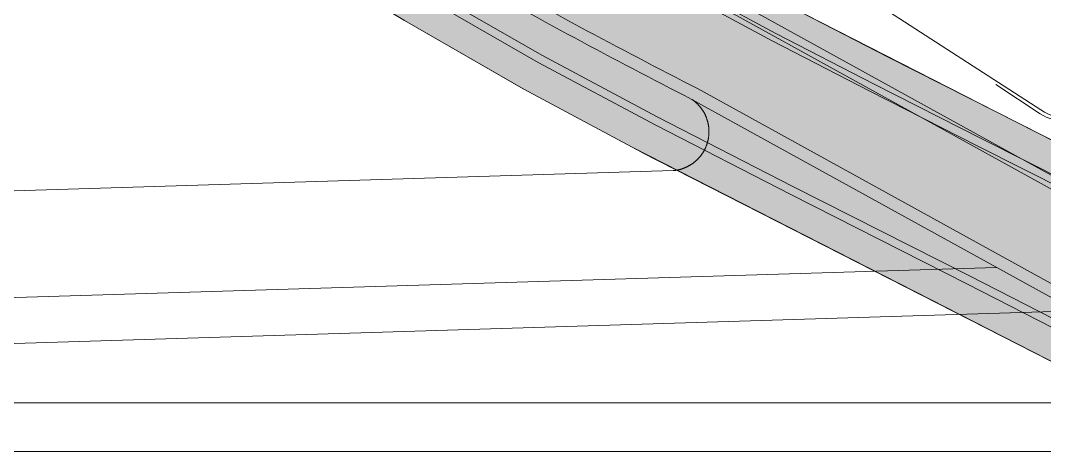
# Model space of a CAD drawing. Header units: metres. Extents: x -17822 to 152406, y -4219 to 19791.
# Drawn here: x 103656 to 110372, y -4219 to -1390 of the extents above; entities that cross this region are included whole.
import ezdxf
from ezdxf.xclip import XClip

# ---------------------------------------------------------------- set-up
doc = ezdxf.new("R2010")
doc.units = ezdxf.units.M
doc.header["$LTSCALE"] = 100
doc.header["$MEASUREMENT"] = 0
doc.header["$XCLIPFRAME"] = 0
doc.layers.get('0').update_dxf_attribs({"color": 9, "lineweight": 9})
for name, color, linetype, lineweight in [('05S', 9, 'Continuous', 9), ('06B', 9, 'Continuous', 9), ('06D', 9, 'Continuous', 9)]:
    doc.layers.add(name, color=color, linetype=linetype, lineweight=lineweight)

# ---------------------------------------------------------------- blocks, each defined once
blk = doc.blocks.new('p-çevre_mevcut')
at = {"flags": 128}
blk.add_lwpolyline([(8333, -16167.3), (8333, -16167.3), (8624.2, -16360, 0.145716), (8788.8, -16407.4), (22592.3, -16280.5)], format="xyb", dxfattribs=at)
blk.add_lwpolyline([(456.6, -16909.5), (6216.5, -16732.3, 0.705086), (6339.1, -16264.7)], format="xyb")
for points in [[(456.6, -17609.9), (8337.2, -17367.3)], [(456.6, -17910), (8852.3, -17651.6)]]:
    blk.add_lwpolyline(points)
at = {"layer": '06B'}
for points in [[(456.6, -11714.2, 0.04602), (6668.7, -15644.1), (11929, -18547.1)], [(11763.5, -18547.1), (6631.2, -15714.8, -0.045627), (456.6, -11815.1)], [(456.6, -12496.4, 0.043017), (6376.6, -16194), (10640.5, -18547.1)], [(456.6, -12596.4, 0.04264), (6339.1, -16264.7), (10474.9, -18547.1)]]:
    blk.add_lwpolyline(points, format="xyb", dxfattribs=at)
blk = doc.blocks.new('p-kule_ynei')
blk.add_line((-6594.9, -5516), (-1833, -8595.9))
blk.add_arc((-1622.4, -8271), 387.2, 237.05345, 271.5949)
blk = doc.blocks.new('p-koprü')
at = {"layer": '05S'}
blk.add_hatch(color=256, dxfattribs=at).paths.add_polyline_path([(8968.5, -6862.9), (11823.7, -6862.9), (8070.7, -4952.9), (6717, -4261), (5118.5, -3394.8), (4315.3, -2924.4), (3322.7, -2278.1), (2222.4, -1522.8), (1684, -1131.1), (1261.3, -787.4), (512.6, -173.5), (512.6, -500.9), (512.6, -1852.8), (1005.9, -2226.2), (1583.3, -2644.1), (2035.1, -2964.3), (2882.6, -3538.3), (3703.8, -4057.4), (4190.2, -4354), (4973.4, -4804.6), (5682.9, -5184.3), (7639.3, -6184.3), (8597.1, -6674.1)])
at = {"lineweight": 0}
for p, q in [((5004.3, -3624.9, 240.5), (6602.4, -4485.9, 303.9)), ((5017.4, -3567.4, 257.1), (6625.5, -4438.8, 323.5)), ((4318.8, -4137.5, 251.7), (5091.5, -4580.7, 282.7)), ((5067.8, -4628.3, 302.6), (4289.9, -4180.7, 272)), ((6717, -4261, 323.5), (7362.8, -4593.1, 332.1)), ((4968.1, -4801.6, 302.6), (4190.2, -4354, 272)), ((4968.1, -4801.6, 302.6), (4190.2, -4354, 272)), ((6602.4, -4485.9, 303.9), (7241.9, -4816.8, 309.3)), ((6625.5, -4438.8, 323.5), (7271.3, -4771, 332.1)), ((5837.9, -5040.5, 316.3), (5067.8, -4628.3, 302.6)), ((5091.5, -4580.7, 282.7), (5848, -4984.7, 297.6)), ((7361.9, -4592.7, 332.1), (8070.9, -4953, 323.7)), ((5743.5, -5216.8, 316.3), (4973.4, -4804.6, 302.6)), ((7241.9, -4816.8, 309.3), (7950.1, -5177.4, 301.9)), ((7271.3, -4771, 332.1), (7980.2, -5131.3, 323.7)), ((8070.6, -4952.8, 323.7), (9128.2, -5488.2, 308.5)), ((5848, -4984.7, 297.6), (6737, -5441.9, 304.9)), ((6724.8, -5494, 323.7), (5837.9, -5040.5, 316.3)), ((7980.2, -5131.3, 323.7), (9037.9, -5666.6, 308.5)), ((6633.7, -5672.1, 323.7), (5746.8, -5218.5, 316.3)), ((7950.1, -5177.4, 301.9), (9021.2, -5718.4, 289.7)), ((7882.3, -6083.7, 326.7), (6724.8, -5494, 323.7)), ((6737, -5441.9, 304.9), (7900.5, -6030.5, 306.3)), ((7791.5, -6261.9, 326.7), (6634, -5672.2, 323.7)), ((7900.5, -6030.5, 306.3), (8697.3, -6440.6, 295.6)), ((7900.5, -6030.5, 306.3), (8697.3, -6440.6, 295.6)), ((8688.2, -6496, 313), (7882.3, -6083.7, 326.7)), ((8688.2, -6496, 313), (7882.3, -6083.7, 326.7)), ((8597.1, -6674.1, 313), (7791.2, -6261.8, 326.7))]:
    blk.add_line(p, q, dxfattribs=at)
at = {"elevation": 301.5}
blk.add_lwpolyline([(8968.5, -6862.9), (11823.7, -6862.9), (8070.7, -4952.9), (6717, -4261), (5118.5, -3394.8), (4315.3, -2924.4), (3322.7, -2278.1), (2222.4, -1522.8), (1684, -1131.1), (1261.3, -787.4), (512.6, -173.5), (512.6, -500.9), (512.6, -1852.8), (1005.9, -2226.2), (1583.3, -2644.1), (2035.1, -2964.3), (2882.6, -3538.3), (3703.8, -4057.4), (4190.2, -4354), (4973.4, -4804.6), (5682.9, -5184.3), (7639.3, -6184.3), (8597.1, -6674.1), (8968.5, -6862.9)], close=True, dxfattribs=at)

msp = doc.modelspace()

# ---------------------------------------------------------------- linework, layer by layer
at = {"color": 4}
for points in [[(130159.28, -4218.56), (102159.28, -4218.56), (102159.28, 12601.44), (130159.28, 12601.44)], [(102479.28, 12281.44), (127999.52, 12281.44), (127999.52, -3898.56), (102479.28, -3898.56)]]:
    msp.add_lwpolyline(points, close=True, dxfattribs=at)

# ---------------------------------------------------------------- block references
ref = msp.add_blockref('p-çevre_mevcut', (101720.36, 14357.19), dxfattribs=at)
XClip(ref).set_block_clipping_path([(756.5632797568, -18257.0671478506), (26276.7945455276, -2077.0671478319)])
ref = msp.add_blockref('p-koprü', (101984.3, 2963.02, 9869.2), dxfattribs=at)
XClip(ref).set_block_clipping_path([(512.6173050823, -6862.8980288881), (26012.8485708531, 9317.1019711305)])
at = {"layer": '06D'}
msp.add_blockref('p-kule_ynei', (112180, 6620), dxfattribs=at)

doc.saveas('drawing.dxf')
